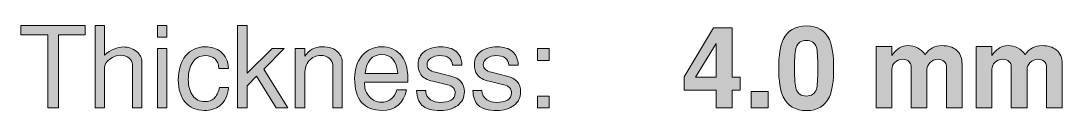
# Model space of a CAD drawing. Header units: inches. Extents: x 0.2 to 13, y -17.3 to -0.1.
# Drawn here: x 5.468 to 7.01, y -1.877 to -1.752 of the extents above; entities that cross this region are included whole.
import ezdxf

# ---------------------------------------------------------------- set-up
doc = ezdxf.new("R2010")
doc.units = ezdxf.units.IN
doc.header["$MEASUREMENT"] = 0
doc.layers.add('Layer 1', color=7, linetype='Continuous')

# ---------------------------------------------------------------- blocks, each defined once
blk = doc.blocks.new('block 25')
at = {"layer": 'Layer 1', "true_color": 0xed1f24}
h = blk.add_hatch(color=240, dxfattribs=at)
h.dxf.hatch_style = 2
h.paths.add_polyline_path([(5.5634, -1.7656), (5.5237, -1.7656), (5.5237, -1.8732), (5.508, -1.8732), (5.508, -1.7656), (5.468, -1.7656), (5.468, -1.7517), (5.5634, -1.7517)])
h = blk.add_hatch(color=240, dxfattribs=at)
h.dxf.hatch_style = 2
edge = h.paths.add_edge_path()
edge.add_spline(control_points=[(5.6474, -1.8732), (5.6474, -1.8732), (5.6334, -1.8732), (5.6334, -1.8732), (5.6334, -1.8732), (5.6334, -1.8092), (5.6334, -1.8092), (5.6334, -1.8054), (5.6316, -1.8022), (5.628, -1.7996), (5.6245, -1.7969), (5.6203, -1.7956), (5.6155, -1.7956), (5.6102, -1.7956), (5.6049, -1.7975), (5.5998, -1.8014), (5.5946, -1.8053), (5.592, -1.8094), (5.592, -1.8139), (5.592, -1.8139), (5.592, -1.8732), (5.592, -1.8732), (5.592, -1.8732), (5.578, -1.8732), (5.578, -1.8732), (5.578, -1.8732), (5.578, -1.7517), (5.578, -1.7517), (5.578, -1.7517), (5.592, -1.7517), (5.592, -1.7517), (5.592, -1.7517), (5.592, -1.7956), (5.592, -1.7956), (5.6013, -1.7874), (5.6106, -1.7834), (5.62, -1.7834), (5.6274, -1.7834), (5.6338, -1.7856), (5.6392, -1.79), (5.6446, -1.7944), (5.6474, -1.7995), (5.6474, -1.8054), (5.6474, -1.8054), (5.6474, -1.8732), (5.6474, -1.8732)], knot_values=[0, 0, 0, 0, 1, 1, 1, 2, 2, 2, 3, 3, 3, 4, 4, 4, 5, 5, 5, 6, 6, 6, 7, 7, 7, 8, 8, 8, 9, 9, 9, 10, 10, 10, 11, 11, 11, 12, 12, 12, 13, 13, 13, 14, 14, 14, 15, 15, 15, 15], degree=3, periodic=1)
h = blk.add_hatch(color=240, dxfattribs=at)
h.dxf.hatch_style = 2
h.paths.add_polyline_path([(5.6842, -1.7691), (5.6702, -1.7691), (5.6702, -1.7517), (5.6842, -1.7517)])
h.paths.add_polyline_path([(5.6842, -1.8732), (5.6702, -1.8732), (5.6702, -1.7857), (5.6842, -1.7857)])
h = blk.add_hatch(color=240, dxfattribs=at)
h.dxf.hatch_style = 2
h.paths.add_polyline_path([(5.8631, -1.8732), (5.8459, -1.8732), (5.817, -1.8265), (5.803, -1.8405), (5.803, -1.8732), (5.789, -1.8732), (5.789, -1.7517), (5.803, -1.7517), (5.803, -1.8222), (5.8399, -1.7857), (5.8579, -1.7857), (5.8278, -1.816)])
h = blk.add_hatch(color=240, dxfattribs=at)
h.dxf.hatch_style = 2
edge = h.paths.add_edge_path()
edge.add_spline(control_points=[(5.7757, -1.8431), (5.7745, -1.8553), (5.7701, -1.8643), (5.7625, -1.8701), (5.7565, -1.8746), (5.7489, -1.8769), (5.7397, -1.8769), (5.7278, -1.8769), (5.7184, -1.8729), (5.7115, -1.8649), (5.7046, -1.8569), (5.7012, -1.8459), (5.7012, -1.8319), (5.7012, -1.8172), (5.7048, -1.8054), (5.712, -1.7966), (5.7193, -1.7877), (5.7289, -1.7832), (5.7409, -1.7832), (5.7502, -1.7832), (5.7579, -1.7856), (5.7639, -1.7904), (5.7708, -1.7958), (5.7747, -1.8041), (5.7757, -1.8152), (5.7757, -1.8152), (5.7613, -1.8152), (5.7613, -1.8152), (5.7605, -1.8026), (5.7536, -1.7962), (5.7406, -1.7962), (5.7331, -1.7962), (5.7272, -1.7994), (5.7227, -1.8057), (5.7183, -1.8121), (5.716, -1.8206), (5.716, -1.8312), (5.716, -1.8413), (5.7182, -1.8493), (5.7225, -1.8551), (5.7269, -1.861), (5.7328, -1.8639), (5.7403, -1.8639), (5.7462, -1.8639), (5.7508, -1.8623), (5.7541, -1.8591), (5.7575, -1.856), (5.7602, -1.8506), (5.7622, -1.8431), (5.7622, -1.8431), (5.7757, -1.8431), (5.7757, -1.8431)], knot_values=[0, 0, 0, 0, 1, 1, 1, 2, 2, 2, 3, 3, 3, 4, 4, 4, 5, 5, 5, 6, 6, 6, 7, 7, 7, 8, 8, 8, 9, 9, 9, 10, 10, 10, 11, 11, 11, 12, 12, 12, 13, 13, 13, 14, 14, 14, 15, 15, 15, 16, 16, 16, 17, 17, 17, 17], degree=3, periodic=1)
h = blk.add_hatch(color=240, dxfattribs=at)
h.dxf.hatch_style = 2
edge = h.paths.add_edge_path()
edge.add_spline(control_points=[(5.9439, -1.8732), (5.9439, -1.8732), (5.9299, -1.8732), (5.9299, -1.8732), (5.9299, -1.8732), (5.9299, -1.8096), (5.9299, -1.8096), (5.9299, -1.8061), (5.9281, -1.803), (5.9247, -1.8001), (5.9213, -1.7973), (5.917, -1.7959), (5.912, -1.7959), (5.9051, -1.7959), (5.8995, -1.7984), (5.895, -1.8035), (5.8906, -1.8085), (5.8884, -1.8149), (5.8884, -1.8227), (5.8884, -1.8227), (5.8884, -1.8732), (5.8884, -1.8732), (5.8884, -1.8732), (5.8744, -1.8732), (5.8744, -1.8732), (5.8744, -1.8732), (5.8744, -1.7857), (5.8744, -1.7857), (5.8744, -1.7857), (5.8884, -1.7857), (5.8884, -1.7857), (5.8884, -1.7857), (5.8884, -1.7971), (5.8884, -1.7971), (5.8944, -1.7878), (5.903, -1.7832), (5.9142, -1.7832), (5.9249, -1.7832), (5.9328, -1.7859), (5.9379, -1.7914), (5.9419, -1.7956), (5.9439, -1.8009), (5.9439, -1.8074), (5.9439, -1.8074), (5.9439, -1.8732), (5.9439, -1.8732)], knot_values=[0, 0, 0, 0, 1, 1, 1, 2, 2, 2, 3, 3, 3, 4, 4, 4, 5, 5, 5, 6, 6, 6, 7, 7, 7, 8, 8, 8, 9, 9, 9, 10, 10, 10, 11, 11, 11, 12, 12, 12, 13, 13, 13, 14, 14, 14, 15, 15, 15, 15], degree=3, periodic=1)
h = blk.add_hatch(color=240, dxfattribs=at)
h.dxf.hatch_style = 2
edge = h.paths.add_edge_path()
edge.add_spline(control_points=[(6.041, -1.8299), (6.041, -1.832), (6.041, -1.8337), (6.0409, -1.8351), (6.0409, -1.8351), (5.9772, -1.8351), (5.9772, -1.8351), (5.9771, -1.8358), (5.977, -1.8369), (5.977, -1.8384), (5.977, -1.8454), (5.9794, -1.8516), (5.9843, -1.8569), (5.9891, -1.8622), (5.9948, -1.8649), (6.0015, -1.8649), (6.013, -1.8649), (6.0208, -1.8588), (6.0249, -1.8466), (6.0249, -1.8466), (6.0392, -1.8466), (6.0392, -1.8466), (6.0345, -1.8668), (6.0225, -1.8769), (6.003, -1.8769), (5.9758, -1.8769), (5.9622, -1.8611), (5.9622, -1.8296), (5.9622, -1.816), (5.9659, -1.8049), (5.9734, -1.7962), (5.9808, -1.7876), (5.9904, -1.7832), (6.002, -1.7832), (6.0135, -1.7832), (6.0226, -1.7868), (6.0294, -1.7939), (6.037, -1.802), (6.0409, -1.814), (6.041, -1.8299)], knot_values=[0, 0, 0, 0, 1, 1, 1, 2, 2, 2, 3, 3, 3, 4, 4, 4, 5, 5, 5, 6, 6, 6, 7, 7, 7, 8, 8, 8, 9, 9, 9, 10, 10, 10, 11, 11, 11, 12, 12, 12, 13, 13, 13, 13], degree=3, periodic=1)
edge = h.paths.add_edge_path()
edge.add_spline(control_points=[(6.0262, -1.8227), (6.0244, -1.8039), (6.0165, -1.7946), (6.0026, -1.7946), (5.9881, -1.7946), (5.9798, -1.8039), (5.9777, -1.8227), (5.9777, -1.8227), (6.0262, -1.8227), (6.0262, -1.8227)], knot_values=[0, 0, 0, 0, 1, 1, 1, 2, 2, 2, 3, 3, 3, 3], degree=3, periodic=1)
h = blk.add_hatch(color=240, dxfattribs=at)
h.dxf.hatch_style = 2
edge = h.paths.add_edge_path()
edge.add_spline(control_points=[(6.1247, -1.8492), (6.1247, -1.8578), (6.1214, -1.8645), (6.1148, -1.8695), (6.1082, -1.8744), (6.0998, -1.8769), (6.0895, -1.8769), (6.0765, -1.8769), (6.0672, -1.8743), (6.0617, -1.8691), (6.0569, -1.8646), (6.0543, -1.8574), (6.0539, -1.8474), (6.0539, -1.8474), (6.0674, -1.8474), (6.0674, -1.8474), (6.0674, -1.8533), (6.0697, -1.8578), (6.0745, -1.8611), (6.0786, -1.8638), (6.0836, -1.8652), (6.0894, -1.8652), (6.0957, -1.8652), (6.1009, -1.864), (6.1049, -1.8616), (6.109, -1.8592), (6.111, -1.8557), (6.111, -1.851), (6.111, -1.8448), (6.1073, -1.8408), (6.0997, -1.839), (6.0997, -1.839), (6.0779, -1.8339), (6.0779, -1.8339), (6.0696, -1.8319), (6.0638, -1.8286), (6.0604, -1.8242), (6.0576, -1.8205), (6.0562, -1.8155), (6.0562, -1.8092), (6.0562, -1.8013), (6.0593, -1.795), (6.0654, -1.7903), (6.0716, -1.7856), (6.0798, -1.7832), (6.09, -1.7832), (6.0996, -1.7832), (6.1071, -1.7855), (6.1125, -1.7901), (6.118, -1.7948), (6.1208, -1.8014), (6.121, -1.8102), (6.121, -1.8102), (6.1072, -1.8102), (6.1072, -1.8102), (6.1069, -1.8009), (6.1004, -1.7962), (6.0877, -1.7962), (6.083, -1.7962), (6.0788, -1.7975), (6.075, -1.8001), (6.0712, -1.8026), (6.0694, -1.8058), (6.0694, -1.8097), (6.0694, -1.8151), (6.0735, -1.8187), (6.0817, -1.8207), (6.0817, -1.8207), (6.1044, -1.8262), (6.1044, -1.8262), (6.1179, -1.8296), (6.1247, -1.8372), (6.1247, -1.8492)], knot_values=[0, 0, 0, 0, 1, 1, 1, 2, 2, 2, 3, 3, 3, 4, 4, 4, 5, 5, 5, 6, 6, 6, 7, 7, 7, 8, 8, 8, 9, 9, 9, 10, 10, 10, 11, 11, 11, 12, 12, 12, 13, 13, 13, 14, 14, 14, 15, 15, 15, 16, 16, 16, 17, 17, 17, 18, 18, 18, 19, 19, 19, 20, 20, 20, 21, 21, 21, 22, 22, 22, 23, 23, 23, 24, 24, 24, 24], degree=3, periodic=1)
h = blk.add_hatch(color=240, dxfattribs=at)
h.dxf.hatch_style = 2
edge = h.paths.add_edge_path()
edge.add_spline(control_points=[(6.208, -1.8492), (6.208, -1.8578), (6.2047, -1.8645), (6.1981, -1.8695), (6.1915, -1.8744), (6.1831, -1.8769), (6.1729, -1.8769), (6.1599, -1.8769), (6.1506, -1.8743), (6.145, -1.8691), (6.1403, -1.8646), (6.1376, -1.8574), (6.1372, -1.8474), (6.1372, -1.8474), (6.1507, -1.8474), (6.1507, -1.8474), (6.1507, -1.8533), (6.1531, -1.8578), (6.1579, -1.8611), (6.162, -1.8638), (6.1669, -1.8652), (6.1727, -1.8652), (6.179, -1.8652), (6.1842, -1.864), (6.1883, -1.8616), (6.1923, -1.8592), (6.1944, -1.8557), (6.1944, -1.851), (6.1944, -1.8448), (6.1906, -1.8408), (6.183, -1.839), (6.183, -1.839), (6.1612, -1.8339), (6.1612, -1.8339), (6.153, -1.8319), (6.1471, -1.8286), (6.1437, -1.8242), (6.1409, -1.8205), (6.1395, -1.8155), (6.1395, -1.8092), (6.1395, -1.8013), (6.1426, -1.795), (6.1488, -1.7903), (6.1549, -1.7856), (6.1631, -1.7832), (6.1734, -1.7832), (6.1829, -1.7832), (6.1904, -1.7855), (6.1959, -1.7901), (6.2013, -1.7948), (6.2041, -1.8014), (6.2044, -1.8102), (6.2044, -1.8102), (6.1905, -1.8102), (6.1905, -1.8102), (6.1902, -1.8009), (6.1837, -1.7962), (6.171, -1.7962), (6.1664, -1.7962), (6.1621, -1.7975), (6.1584, -1.8001), (6.1546, -1.8026), (6.1527, -1.8058), (6.1527, -1.8097), (6.1527, -1.8151), (6.1568, -1.8187), (6.165, -1.8207), (6.165, -1.8207), (6.1877, -1.8262), (6.1877, -1.8262), (6.2012, -1.8296), (6.208, -1.8372), (6.208, -1.8492)], knot_values=[0, 0, 0, 0, 1, 1, 1, 2, 2, 2, 3, 3, 3, 4, 4, 4, 5, 5, 5, 6, 6, 6, 7, 7, 7, 8, 8, 8, 9, 9, 9, 10, 10, 10, 11, 11, 11, 12, 12, 12, 13, 13, 13, 14, 14, 14, 15, 15, 15, 16, 16, 16, 17, 17, 17, 18, 18, 18, 19, 19, 19, 20, 20, 20, 21, 21, 21, 22, 22, 22, 23, 23, 23, 24, 24, 24, 24], degree=3, periodic=1)
h = blk.add_hatch(color=240, dxfattribs=at)
h.dxf.hatch_style = 2
h.paths.add_polyline_path([(6.2504, -1.8031), (6.233, -1.8031), (6.233, -1.7857), (6.2504, -1.7857)])
h.paths.add_polyline_path([(6.2504, -1.8732), (6.233, -1.8732), (6.233, -1.8559), (6.2504, -1.8559)])
at = {"layer": 'Layer 1', "lineweight": 0}
for points in [[(5.5634, -1.7656), (5.5237, -1.7656), (5.5237, -1.8732), (5.508, -1.8732), (5.508, -1.7656), (5.468, -1.7656), (5.468, -1.7517), (5.5634, -1.7517), (5.5634, -1.7656)], [(5.6842, -1.7691), (5.6702, -1.7691), (5.6702, -1.7517), (5.6842, -1.7517), (5.6842, -1.7691)], [(5.8631, -1.8732), (5.8459, -1.8732), (5.817, -1.8265), (5.803, -1.8405), (5.803, -1.8732), (5.789, -1.8732), (5.789, -1.7517), (5.803, -1.7517), (5.803, -1.8222), (5.8399, -1.7857), (5.8579, -1.7857), (5.8278, -1.816), (5.8631, -1.8732)], [(5.6842, -1.8732), (5.6702, -1.8732), (5.6702, -1.7857), (5.6842, -1.7857), (5.6842, -1.8732)], [(6.2504, -1.8031), (6.233, -1.8031), (6.233, -1.7857), (6.2504, -1.7857), (6.2504, -1.8031)], [(6.2504, -1.8732), (6.233, -1.8732), (6.233, -1.8559), (6.2504, -1.8559), (6.2504, -1.8732)]]:
    blk.add_lwpolyline(points, dxfattribs=at)
for points, knots in [([(5.6474, -1.8732), (5.6474, -1.8732), (5.6334, -1.8732), (5.6334, -1.8732), (5.6334, -1.8732), (5.6334, -1.8092), (5.6334, -1.8092), (5.6334, -1.8054), (5.6316, -1.8022), (5.628, -1.7996), (5.6245, -1.7969), (5.6203, -1.7956), (5.6155, -1.7956), (5.6102, -1.7956), (5.6049, -1.7975), (5.5998, -1.8014), (5.5946, -1.8053), (5.592, -1.8094), (5.592, -1.8139), (5.592, -1.8139), (5.592, -1.8732), (5.592, -1.8732), (5.592, -1.8732), (5.578, -1.8732), (5.578, -1.8732), (5.578, -1.8732), (5.578, -1.7517), (5.578, -1.7517), (5.578, -1.7517), (5.592, -1.7517), (5.592, -1.7517), (5.592, -1.7517), (5.592, -1.7956), (5.592, -1.7956), (5.6013, -1.7874), (5.6106, -1.7834), (5.62, -1.7834), (5.6274, -1.7834), (5.6338, -1.7856), (5.6392, -1.79), (5.6446, -1.7944), (5.6474, -1.7995), (5.6474, -1.8054), (5.6474, -1.8054), (5.6474, -1.8732), (5.6474, -1.8732)], [0, 0, 0, 0, 1, 1, 1, 2, 2, 2, 3, 3, 3, 4, 4, 4, 5, 5, 5, 6, 6, 6, 7, 7, 7, 8, 8, 8, 9, 9, 9, 10, 10, 10, 11, 11, 11, 12, 12, 12, 13, 13, 13, 14, 14, 14, 15, 15, 15, 15]), ([(5.7757, -1.8431), (5.7745, -1.8553), (5.7701, -1.8643), (5.7625, -1.8701), (5.7565, -1.8746), (5.7489, -1.8769), (5.7397, -1.8769), (5.7278, -1.8769), (5.7184, -1.8729), (5.7115, -1.8649), (5.7046, -1.8569), (5.7012, -1.8459), (5.7012, -1.8319), (5.7012, -1.8172), (5.7048, -1.8054), (5.712, -1.7966), (5.7193, -1.7877), (5.7289, -1.7832), (5.7409, -1.7832), (5.7502, -1.7832), (5.7579, -1.7856), (5.7639, -1.7904), (5.7708, -1.7958), (5.7747, -1.8041), (5.7757, -1.8152), (5.7757, -1.8152), (5.7613, -1.8152), (5.7613, -1.8152), (5.7605, -1.8026), (5.7536, -1.7962), (5.7406, -1.7962), (5.7331, -1.7962), (5.7272, -1.7994), (5.7227, -1.8057), (5.7183, -1.8121), (5.716, -1.8206), (5.716, -1.8312), (5.716, -1.8413), (5.7182, -1.8493), (5.7225, -1.8551), (5.7269, -1.861), (5.7328, -1.8639), (5.7403, -1.8639), (5.7462, -1.8639), (5.7508, -1.8623), (5.7541, -1.8591), (5.7575, -1.856), (5.7602, -1.8506), (5.7622, -1.8431), (5.7622, -1.8431), (5.7757, -1.8431), (5.7757, -1.8431)], [0, 0, 0, 0, 1, 1, 1, 2, 2, 2, 3, 3, 3, 4, 4, 4, 5, 5, 5, 6, 6, 6, 7, 7, 7, 8, 8, 8, 9, 9, 9, 10, 10, 10, 11, 11, 11, 12, 12, 12, 13, 13, 13, 14, 14, 14, 15, 15, 15, 16, 16, 16, 17, 17, 17, 17]), ([(5.9439, -1.8732), (5.9439, -1.8732), (5.9299, -1.8732), (5.9299, -1.8732), (5.9299, -1.8732), (5.9299, -1.8096), (5.9299, -1.8096), (5.9299, -1.8061), (5.9281, -1.803), (5.9247, -1.8001), (5.9213, -1.7973), (5.917, -1.7959), (5.912, -1.7959), (5.9051, -1.7959), (5.8995, -1.7984), (5.895, -1.8035), (5.8906, -1.8085), (5.8884, -1.8149), (5.8884, -1.8227), (5.8884, -1.8227), (5.8884, -1.8732), (5.8884, -1.8732), (5.8884, -1.8732), (5.8744, -1.8732), (5.8744, -1.8732), (5.8744, -1.8732), (5.8744, -1.7857), (5.8744, -1.7857), (5.8744, -1.7857), (5.8884, -1.7857), (5.8884, -1.7857), (5.8884, -1.7857), (5.8884, -1.7971), (5.8884, -1.7971), (5.8944, -1.7878), (5.903, -1.7832), (5.9142, -1.7832), (5.9249, -1.7832), (5.9328, -1.7859), (5.9379, -1.7914), (5.9419, -1.7956), (5.9439, -1.8009), (5.9439, -1.8074), (5.9439, -1.8074), (5.9439, -1.8732), (5.9439, -1.8732)], [0, 0, 0, 0, 1, 1, 1, 2, 2, 2, 3, 3, 3, 4, 4, 4, 5, 5, 5, 6, 6, 6, 7, 7, 7, 8, 8, 8, 9, 9, 9, 10, 10, 10, 11, 11, 11, 12, 12, 12, 13, 13, 13, 14, 14, 14, 15, 15, 15, 15]), ([(6.041, -1.8299), (6.041, -1.832), (6.041, -1.8337), (6.0409, -1.8351), (6.0409, -1.8351), (5.9772, -1.8351), (5.9772, -1.8351), (5.9771, -1.8358), (5.977, -1.8369), (5.977, -1.8384), (5.977, -1.8454), (5.9794, -1.8516), (5.9843, -1.8569), (5.9891, -1.8622), (5.9948, -1.8649), (6.0015, -1.8649), (6.013, -1.8649), (6.0208, -1.8588), (6.0249, -1.8466), (6.0249, -1.8466), (6.0392, -1.8466), (6.0392, -1.8466), (6.0345, -1.8668), (6.0225, -1.8769), (6.003, -1.8769), (5.9758, -1.8769), (5.9622, -1.8611), (5.9622, -1.8296), (5.9622, -1.816), (5.9659, -1.8049), (5.9734, -1.7962), (5.9808, -1.7876), (5.9904, -1.7832), (6.002, -1.7832), (6.0135, -1.7832), (6.0226, -1.7868), (6.0294, -1.7939), (6.037, -1.802), (6.0409, -1.814), (6.041, -1.8299)], [0, 0, 0, 0, 1, 1, 1, 2, 2, 2, 3, 3, 3, 4, 4, 4, 5, 5, 5, 6, 6, 6, 7, 7, 7, 8, 8, 8, 9, 9, 9, 10, 10, 10, 11, 11, 11, 12, 12, 12, 13, 13, 13, 13]), ([(6.1247, -1.8492), (6.1247, -1.8578), (6.1214, -1.8645), (6.1148, -1.8695), (6.1082, -1.8744), (6.0998, -1.8769), (6.0895, -1.8769), (6.0765, -1.8769), (6.0672, -1.8743), (6.0617, -1.8691), (6.0569, -1.8646), (6.0543, -1.8574), (6.0539, -1.8474), (6.0539, -1.8474), (6.0674, -1.8474), (6.0674, -1.8474), (6.0674, -1.8533), (6.0697, -1.8578), (6.0745, -1.8611), (6.0786, -1.8638), (6.0836, -1.8652), (6.0894, -1.8652), (6.0957, -1.8652), (6.1009, -1.864), (6.1049, -1.8616), (6.109, -1.8592), (6.111, -1.8557), (6.111, -1.851), (6.111, -1.8448), (6.1073, -1.8408), (6.0997, -1.839), (6.0997, -1.839), (6.0779, -1.8339), (6.0779, -1.8339), (6.0696, -1.8319), (6.0638, -1.8286), (6.0604, -1.8242), (6.0576, -1.8205), (6.0562, -1.8155), (6.0562, -1.8092), (6.0562, -1.8013), (6.0593, -1.795), (6.0654, -1.7903), (6.0716, -1.7856), (6.0798, -1.7832), (6.09, -1.7832), (6.0996, -1.7832), (6.1071, -1.7855), (6.1125, -1.7901), (6.118, -1.7948), (6.1208, -1.8014), (6.121, -1.8102), (6.121, -1.8102), (6.1072, -1.8102), (6.1072, -1.8102), (6.1069, -1.8009), (6.1004, -1.7962), (6.0877, -1.7962), (6.083, -1.7962), (6.0788, -1.7975), (6.075, -1.8001), (6.0712, -1.8026), (6.0694, -1.8058), (6.0694, -1.8097), (6.0694, -1.8151), (6.0735, -1.8187), (6.0817, -1.8207), (6.0817, -1.8207), (6.1044, -1.8262), (6.1044, -1.8262), (6.1179, -1.8296), (6.1247, -1.8372), (6.1247, -1.8492)], [0, 0, 0, 0, 1, 1, 1, 2, 2, 2, 3, 3, 3, 4, 4, 4, 5, 5, 5, 6, 6, 6, 7, 7, 7, 8, 8, 8, 9, 9, 9, 10, 10, 10, 11, 11, 11, 12, 12, 12, 13, 13, 13, 14, 14, 14, 15, 15, 15, 16, 16, 16, 17, 17, 17, 18, 18, 18, 19, 19, 19, 20, 20, 20, 21, 21, 21, 22, 22, 22, 23, 23, 23, 24, 24, 24, 24]), ([(6.208, -1.8492), (6.208, -1.8578), (6.2047, -1.8645), (6.1981, -1.8695), (6.1915, -1.8744), (6.1831, -1.8769), (6.1729, -1.8769), (6.1599, -1.8769), (6.1506, -1.8743), (6.145, -1.8691), (6.1403, -1.8646), (6.1376, -1.8574), (6.1372, -1.8474), (6.1372, -1.8474), (6.1507, -1.8474), (6.1507, -1.8474), (6.1507, -1.8533), (6.1531, -1.8578), (6.1579, -1.8611), (6.162, -1.8638), (6.1669, -1.8652), (6.1727, -1.8652), (6.179, -1.8652), (6.1842, -1.864), (6.1883, -1.8616), (6.1923, -1.8592), (6.1944, -1.8557), (6.1944, -1.851), (6.1944, -1.8448), (6.1906, -1.8408), (6.183, -1.839), (6.183, -1.839), (6.1612, -1.8339), (6.1612, -1.8339), (6.153, -1.8319), (6.1471, -1.8286), (6.1437, -1.8242), (6.1409, -1.8205), (6.1395, -1.8155), (6.1395, -1.8092), (6.1395, -1.8013), (6.1426, -1.795), (6.1488, -1.7903), (6.1549, -1.7856), (6.1631, -1.7832), (6.1734, -1.7832), (6.1829, -1.7832), (6.1904, -1.7855), (6.1959, -1.7901), (6.2013, -1.7948), (6.2041, -1.8014), (6.2044, -1.8102), (6.2044, -1.8102), (6.1905, -1.8102), (6.1905, -1.8102), (6.1902, -1.8009), (6.1837, -1.7962), (6.171, -1.7962), (6.1664, -1.7962), (6.1621, -1.7975), (6.1584, -1.8001), (6.1546, -1.8026), (6.1527, -1.8058), (6.1527, -1.8097), (6.1527, -1.8151), (6.1568, -1.8187), (6.165, -1.8207), (6.165, -1.8207), (6.1877, -1.8262), (6.1877, -1.8262), (6.2012, -1.8296), (6.208, -1.8372), (6.208, -1.8492)], [0, 0, 0, 0, 1, 1, 1, 2, 2, 2, 3, 3, 3, 4, 4, 4, 5, 5, 5, 6, 6, 6, 7, 7, 7, 8, 8, 8, 9, 9, 9, 10, 10, 10, 11, 11, 11, 12, 12, 12, 13, 13, 13, 14, 14, 14, 15, 15, 15, 16, 16, 16, 17, 17, 17, 18, 18, 18, 19, 19, 19, 20, 20, 20, 21, 21, 21, 22, 22, 22, 23, 23, 23, 24, 24, 24, 24]), ([(6.0262, -1.8227), (6.0244, -1.8039), (6.0165, -1.7946), (6.0026, -1.7946), (5.9881, -1.7946), (5.9798, -1.8039), (5.9777, -1.8227), (5.9777, -1.8227), (6.0262, -1.8227), (6.0262, -1.8227)], [0, 0, 0, 0, 1, 1, 1, 2, 2, 2, 3, 3, 3, 3])]:
    blk.add_open_spline(points, degree=3, knots=knots, dxfattribs=at)
blk = doc.blocks.new('block 26')
at = {"layer": 'Layer 1', "true_color": 0xed1f24}
h = blk.add_hatch(color=240, dxfattribs=at)
h.dxf.hatch_style = 2
h.paths.add_polyline_path([(6.5332, -1.8472), (6.5209, -1.8472), (6.5209, -1.8732), (6.4975, -1.8732), (6.4975, -1.8472), (6.4502, -1.8472), (6.4502, -1.8274), (6.4937, -1.7551), (6.5209, -1.7551), (6.5209, -1.8279), (6.5332, -1.8279)])
h.paths.add_polyline_path([(6.4975, -1.8279), (6.4975, -1.7784), (6.4668, -1.8279)])
h = blk.add_hatch(color=240, dxfattribs=at)
h.dxf.hatch_style = 2
edge = h.paths.add_edge_path()
edge.add_spline(control_points=[(6.6713, -1.8147), (6.6713, -1.8337), (6.6692, -1.8478), (6.665, -1.8571), (6.6588, -1.8704), (6.6475, -1.8771), (6.631, -1.8771), (6.6146, -1.8771), (6.6032, -1.8704), (6.5968, -1.8571), (6.5923, -1.8476), (6.59, -1.8335), (6.59, -1.8147), (6.59, -1.7959), (6.5923, -1.7818), (6.5968, -1.7724), (6.6032, -1.7591), (6.6146, -1.7524), (6.631, -1.7524), (6.6475, -1.7524), (6.6588, -1.7591), (6.665, -1.7724), (6.6692, -1.7816), (6.6713, -1.7957), (6.6713, -1.8147)], knot_values=[0, 0, 0, 0, 1, 1, 1, 2, 2, 2, 3, 3, 3, 4, 4, 4, 5, 5, 5, 6, 6, 6, 7, 7, 7, 8, 8, 8, 8], degree=3, periodic=1)
edge = h.paths.add_edge_path()
edge.add_spline(control_points=[(6.648, -1.8147), (6.648, -1.799), (6.6473, -1.7887), (6.6458, -1.7839), (6.6436, -1.7771), (6.6387, -1.7737), (6.631, -1.7737), (6.6232, -1.7737), (6.6182, -1.7771), (6.6159, -1.7839), (6.6142, -1.7889), (6.6133, -1.7992), (6.6133, -1.8147), (6.6133, -1.8303), (6.6142, -1.8406), (6.616, -1.8456), (6.6182, -1.8523), (6.6232, -1.8557), (6.631, -1.8557), (6.6387, -1.8557), (6.6436, -1.8523), (6.6458, -1.8456), (6.6473, -1.8408), (6.648, -1.8305), (6.648, -1.8147)], knot_values=[0, 0, 0, 0, 1, 1, 1, 2, 2, 2, 3, 3, 3, 4, 4, 4, 5, 5, 5, 6, 6, 6, 7, 7, 7, 8, 8, 8, 8], degree=3, periodic=1)
h = blk.add_hatch(color=240, dxfattribs=at)
h.dxf.hatch_style = 2
edge = h.paths.add_edge_path()
edge.add_spline(control_points=[(6.8615, -1.8732), (6.8615, -1.8732), (6.8382, -1.8732), (6.8382, -1.8732), (6.8382, -1.8732), (6.8382, -1.8105), (6.8382, -1.8105), (6.8382, -1.8087), (6.8372, -1.8068), (6.8352, -1.805), (6.8326, -1.8027), (6.8292, -1.8016), (6.8248, -1.8016), (6.8211, -1.8016), (6.8176, -1.8031), (6.8144, -1.8063), (6.8111, -1.8095), (6.8095, -1.8129), (6.8095, -1.8165), (6.8095, -1.8165), (6.8095, -1.8732), (6.8095, -1.8732), (6.8095, -1.8732), (6.7862, -1.8732), (6.7862, -1.8732), (6.7862, -1.8732), (6.7862, -1.8122), (6.7862, -1.8122), (6.7862, -1.8094), (6.7851, -1.8071), (6.783, -1.8051), (6.7806, -1.8027), (6.7772, -1.8016), (6.7729, -1.8016), (6.7686, -1.8016), (6.765, -1.8031), (6.762, -1.8061), (6.759, -1.8091), (6.7575, -1.8125), (6.7575, -1.8164), (6.7575, -1.8164), (6.7575, -1.8732), (6.7575, -1.8732), (6.7575, -1.8732), (6.7342, -1.8732), (6.7342, -1.8732), (6.7342, -1.8732), (6.7342, -1.7829), (6.7342, -1.7829), (6.7342, -1.7829), (6.7575, -1.7829), (6.7575, -1.7829), (6.7575, -1.7829), (6.7575, -1.7961), (6.7575, -1.7961), (6.7616, -1.7905), (6.7654, -1.7867), (6.7689, -1.7846), (6.7724, -1.7825), (6.7766, -1.7814), (6.7814, -1.7814), (6.7917, -1.7814), (6.8002, -1.7858), (6.8069, -1.7946), (6.8129, -1.7858), (6.8212, -1.7814), (6.832, -1.7814), (6.8408, -1.7814), (6.8477, -1.7835), (6.8529, -1.7877), (6.8586, -1.7923), (6.8615, -1.7991), (6.8615, -1.8081), (6.8615, -1.8081), (6.8615, -1.8732), (6.8615, -1.8732)], knot_values=[0, 0, 0, 0, 1, 1, 1, 2, 2, 2, 3, 3, 3, 4, 4, 4, 5, 5, 5, 6, 6, 6, 7, 7, 7, 8, 8, 8, 9, 9, 9, 10, 10, 10, 11, 11, 11, 12, 12, 12, 13, 13, 13, 14, 14, 14, 15, 15, 15, 16, 16, 16, 17, 17, 17, 18, 18, 18, 19, 19, 19, 20, 20, 20, 21, 21, 21, 22, 22, 22, 23, 23, 23, 24, 24, 24, 25, 25, 25, 25], degree=3, periodic=1)
h = blk.add_hatch(color=240, dxfattribs=at)
h.dxf.hatch_style = 2
edge = h.paths.add_edge_path()
edge.add_spline(control_points=[(7.0097, -1.8732), (7.0097, -1.8732), (6.9864, -1.8732), (6.9864, -1.8732), (6.9864, -1.8732), (6.9864, -1.8105), (6.9864, -1.8105), (6.9864, -1.8087), (6.9854, -1.8068), (6.9834, -1.805), (6.9808, -1.8027), (6.9773, -1.8016), (6.973, -1.8016), (6.9692, -1.8016), (6.9657, -1.8031), (6.9625, -1.8063), (6.9593, -1.8095), (6.9577, -1.8129), (6.9577, -1.8165), (6.9577, -1.8165), (6.9577, -1.8732), (6.9577, -1.8732), (6.9577, -1.8732), (6.9344, -1.8732), (6.9344, -1.8732), (6.9344, -1.8732), (6.9344, -1.8122), (6.9344, -1.8122), (6.9344, -1.8094), (6.9333, -1.8071), (6.9312, -1.8051), (6.9287, -1.8027), (6.9254, -1.8016), (6.921, -1.8016), (6.9168, -1.8016), (6.9132, -1.8031), (6.9102, -1.8061), (6.9072, -1.8091), (6.9057, -1.8125), (6.9057, -1.8164), (6.9057, -1.8164), (6.9057, -1.8732), (6.9057, -1.8732), (6.9057, -1.8732), (6.8824, -1.8732), (6.8824, -1.8732), (6.8824, -1.8732), (6.8824, -1.7829), (6.8824, -1.7829), (6.8824, -1.7829), (6.9057, -1.7829), (6.9057, -1.7829), (6.9057, -1.7829), (6.9057, -1.7961), (6.9057, -1.7961), (6.9098, -1.7905), (6.9136, -1.7867), (6.9171, -1.7846), (6.9206, -1.7825), (6.9247, -1.7814), (6.9295, -1.7814), (6.9399, -1.7814), (6.9484, -1.7858), (6.955, -1.7946), (6.961, -1.7858), (6.9694, -1.7814), (6.9802, -1.7814), (6.989, -1.7814), (6.9959, -1.7835), (7.001, -1.7877), (7.0068, -1.7923), (7.0097, -1.7991), (7.0097, -1.8081), (7.0097, -1.8081), (7.0097, -1.8732), (7.0097, -1.8732)], knot_values=[0, 0, 0, 0, 1, 1, 1, 2, 2, 2, 3, 3, 3, 4, 4, 4, 5, 5, 5, 6, 6, 6, 7, 7, 7, 8, 8, 8, 9, 9, 9, 10, 10, 10, 11, 11, 11, 12, 12, 12, 13, 13, 13, 14, 14, 14, 15, 15, 15, 16, 16, 16, 17, 17, 17, 18, 18, 18, 19, 19, 19, 20, 20, 20, 21, 21, 21, 22, 22, 22, 23, 23, 23, 24, 24, 24, 25, 25, 25, 25], degree=3, periodic=1)
h = blk.add_hatch(color=240, dxfattribs=at)
h.dxf.hatch_style = 2
h.paths.add_polyline_path([(6.5743, -1.8732), (6.5494, -1.8732), (6.5494, -1.8489), (6.5743, -1.8489)])
at = {"layer": 'Layer 1', "lineweight": 0}
for points in [[(6.5332, -1.8472), (6.5209, -1.8472), (6.5209, -1.8732), (6.4975, -1.8732), (6.4975, -1.8472), (6.4502, -1.8472), (6.4502, -1.8274), (6.4937, -1.7551), (6.5209, -1.7551), (6.5209, -1.8279), (6.5332, -1.8279), (6.5332, -1.8472)], [(6.4975, -1.8279), (6.4975, -1.7784), (6.4668, -1.8279), (6.4975, -1.8279)], [(6.5743, -1.8732), (6.5494, -1.8732), (6.5494, -1.8489), (6.5743, -1.8489), (6.5743, -1.8732)]]:
    blk.add_lwpolyline(points, dxfattribs=at)
for points, knots in [([(6.6713, -1.8147), (6.6713, -1.8337), (6.6692, -1.8478), (6.665, -1.8571), (6.6588, -1.8704), (6.6475, -1.8771), (6.631, -1.8771), (6.6146, -1.8771), (6.6032, -1.8704), (6.5968, -1.8571), (6.5923, -1.8476), (6.59, -1.8335), (6.59, -1.8147), (6.59, -1.7959), (6.5923, -1.7818), (6.5968, -1.7724), (6.6032, -1.7591), (6.6146, -1.7524), (6.631, -1.7524), (6.6475, -1.7524), (6.6588, -1.7591), (6.665, -1.7724), (6.6692, -1.7816), (6.6713, -1.7957), (6.6713, -1.8147)], [0, 0, 0, 0, 1, 1, 1, 2, 2, 2, 3, 3, 3, 4, 4, 4, 5, 5, 5, 6, 6, 6, 7, 7, 7, 8, 8, 8, 8]), ([(6.648, -1.8147), (6.648, -1.799), (6.6473, -1.7887), (6.6458, -1.7839), (6.6436, -1.7771), (6.6387, -1.7737), (6.631, -1.7737), (6.6232, -1.7737), (6.6182, -1.7771), (6.6159, -1.7839), (6.6142, -1.7889), (6.6133, -1.7992), (6.6133, -1.8147), (6.6133, -1.8303), (6.6142, -1.8406), (6.616, -1.8456), (6.6182, -1.8523), (6.6232, -1.8557), (6.631, -1.8557), (6.6387, -1.8557), (6.6436, -1.8523), (6.6458, -1.8456), (6.6473, -1.8408), (6.648, -1.8305), (6.648, -1.8147)], [0, 0, 0, 0, 1, 1, 1, 2, 2, 2, 3, 3, 3, 4, 4, 4, 5, 5, 5, 6, 6, 6, 7, 7, 7, 8, 8, 8, 8]), ([(6.8615, -1.8732), (6.8615, -1.8732), (6.8382, -1.8732), (6.8382, -1.8732), (6.8382, -1.8732), (6.8382, -1.8105), (6.8382, -1.8105), (6.8382, -1.8087), (6.8372, -1.8068), (6.8352, -1.805), (6.8326, -1.8027), (6.8292, -1.8016), (6.8248, -1.8016), (6.8211, -1.8016), (6.8176, -1.8031), (6.8144, -1.8063), (6.8111, -1.8095), (6.8095, -1.8129), (6.8095, -1.8165), (6.8095, -1.8165), (6.8095, -1.8732), (6.8095, -1.8732), (6.8095, -1.8732), (6.7862, -1.8732), (6.7862, -1.8732), (6.7862, -1.8732), (6.7862, -1.8122), (6.7862, -1.8122), (6.7862, -1.8094), (6.7851, -1.8071), (6.783, -1.8051), (6.7806, -1.8027), (6.7772, -1.8016), (6.7729, -1.8016), (6.7686, -1.8016), (6.765, -1.8031), (6.762, -1.8061), (6.759, -1.8091), (6.7575, -1.8125), (6.7575, -1.8164), (6.7575, -1.8164), (6.7575, -1.8732), (6.7575, -1.8732), (6.7575, -1.8732), (6.7342, -1.8732), (6.7342, -1.8732), (6.7342, -1.8732), (6.7342, -1.7829), (6.7342, -1.7829), (6.7342, -1.7829), (6.7575, -1.7829), (6.7575, -1.7829), (6.7575, -1.7829), (6.7575, -1.7961), (6.7575, -1.7961), (6.7616, -1.7905), (6.7654, -1.7867), (6.7689, -1.7846), (6.7724, -1.7825), (6.7766, -1.7814), (6.7814, -1.7814), (6.7917, -1.7814), (6.8002, -1.7858), (6.8069, -1.7946), (6.8129, -1.7858), (6.8212, -1.7814), (6.832, -1.7814), (6.8408, -1.7814), (6.8477, -1.7835), (6.8529, -1.7877), (6.8586, -1.7923), (6.8615, -1.7991), (6.8615, -1.8081), (6.8615, -1.8081), (6.8615, -1.8732), (6.8615, -1.8732)], [0, 0, 0, 0, 1, 1, 1, 2, 2, 2, 3, 3, 3, 4, 4, 4, 5, 5, 5, 6, 6, 6, 7, 7, 7, 8, 8, 8, 9, 9, 9, 10, 10, 10, 11, 11, 11, 12, 12, 12, 13, 13, 13, 14, 14, 14, 15, 15, 15, 16, 16, 16, 17, 17, 17, 18, 18, 18, 19, 19, 19, 20, 20, 20, 21, 21, 21, 22, 22, 22, 23, 23, 23, 24, 24, 24, 25, 25, 25, 25]), ([(7.0097, -1.8732), (7.0097, -1.8732), (6.9864, -1.8732), (6.9864, -1.8732), (6.9864, -1.8732), (6.9864, -1.8105), (6.9864, -1.8105), (6.9864, -1.8087), (6.9854, -1.8068), (6.9834, -1.805), (6.9808, -1.8027), (6.9773, -1.8016), (6.973, -1.8016), (6.9692, -1.8016), (6.9657, -1.8031), (6.9625, -1.8063), (6.9593, -1.8095), (6.9577, -1.8129), (6.9577, -1.8165), (6.9577, -1.8165), (6.9577, -1.8732), (6.9577, -1.8732), (6.9577, -1.8732), (6.9344, -1.8732), (6.9344, -1.8732), (6.9344, -1.8732), (6.9344, -1.8122), (6.9344, -1.8122), (6.9344, -1.8094), (6.9333, -1.8071), (6.9312, -1.8051), (6.9287, -1.8027), (6.9254, -1.8016), (6.921, -1.8016), (6.9168, -1.8016), (6.9132, -1.8031), (6.9102, -1.8061), (6.9072, -1.8091), (6.9057, -1.8125), (6.9057, -1.8164), (6.9057, -1.8164), (6.9057, -1.8732), (6.9057, -1.8732), (6.9057, -1.8732), (6.8824, -1.8732), (6.8824, -1.8732), (6.8824, -1.8732), (6.8824, -1.7829), (6.8824, -1.7829), (6.8824, -1.7829), (6.9057, -1.7829), (6.9057, -1.7829), (6.9057, -1.7829), (6.9057, -1.7961), (6.9057, -1.7961), (6.9098, -1.7905), (6.9136, -1.7867), (6.9171, -1.7846), (6.9206, -1.7825), (6.9247, -1.7814), (6.9295, -1.7814), (6.9399, -1.7814), (6.9484, -1.7858), (6.955, -1.7946), (6.961, -1.7858), (6.9694, -1.7814), (6.9802, -1.7814), (6.989, -1.7814), (6.9959, -1.7835), (7.001, -1.7877), (7.0068, -1.7923), (7.0097, -1.7991), (7.0097, -1.8081), (7.0097, -1.8081), (7.0097, -1.8732), (7.0097, -1.8732)], [0, 0, 0, 0, 1, 1, 1, 2, 2, 2, 3, 3, 3, 4, 4, 4, 5, 5, 5, 6, 6, 6, 7, 7, 7, 8, 8, 8, 9, 9, 9, 10, 10, 10, 11, 11, 11, 12, 12, 12, 13, 13, 13, 14, 14, 14, 15, 15, 15, 16, 16, 16, 17, 17, 17, 18, 18, 18, 19, 19, 19, 20, 20, 20, 21, 21, 21, 22, 22, 22, 23, 23, 23, 24, 24, 24, 25, 25, 25, 25])]:
    blk.add_open_spline(points, degree=3, knots=knots, dxfattribs=at)
blk = doc.blocks.new('block 24')
at = {"layer": 'Layer 1'}
for name in ['block 25', 'block 26']:
    blk.add_blockref(name, (0, 0), dxfattribs=at)
blk = doc.blocks.new('block 20')
at = {"layer": 'Layer 1'}
blk.add_blockref('block 24', (0, 0), dxfattribs=at)
blk = doc.blocks.new('block 19')
at = {"layer": 'Layer 1'}
blk.add_blockref('block 20', (0, 0), dxfattribs=at)

msp = doc.modelspace()

# ---------------------------------------------------------------- block references
at = {"layer": 'Layer 1'}
msp.add_blockref('block 19', (0, 0), dxfattribs=at)

doc.saveas('drawing.dxf')
